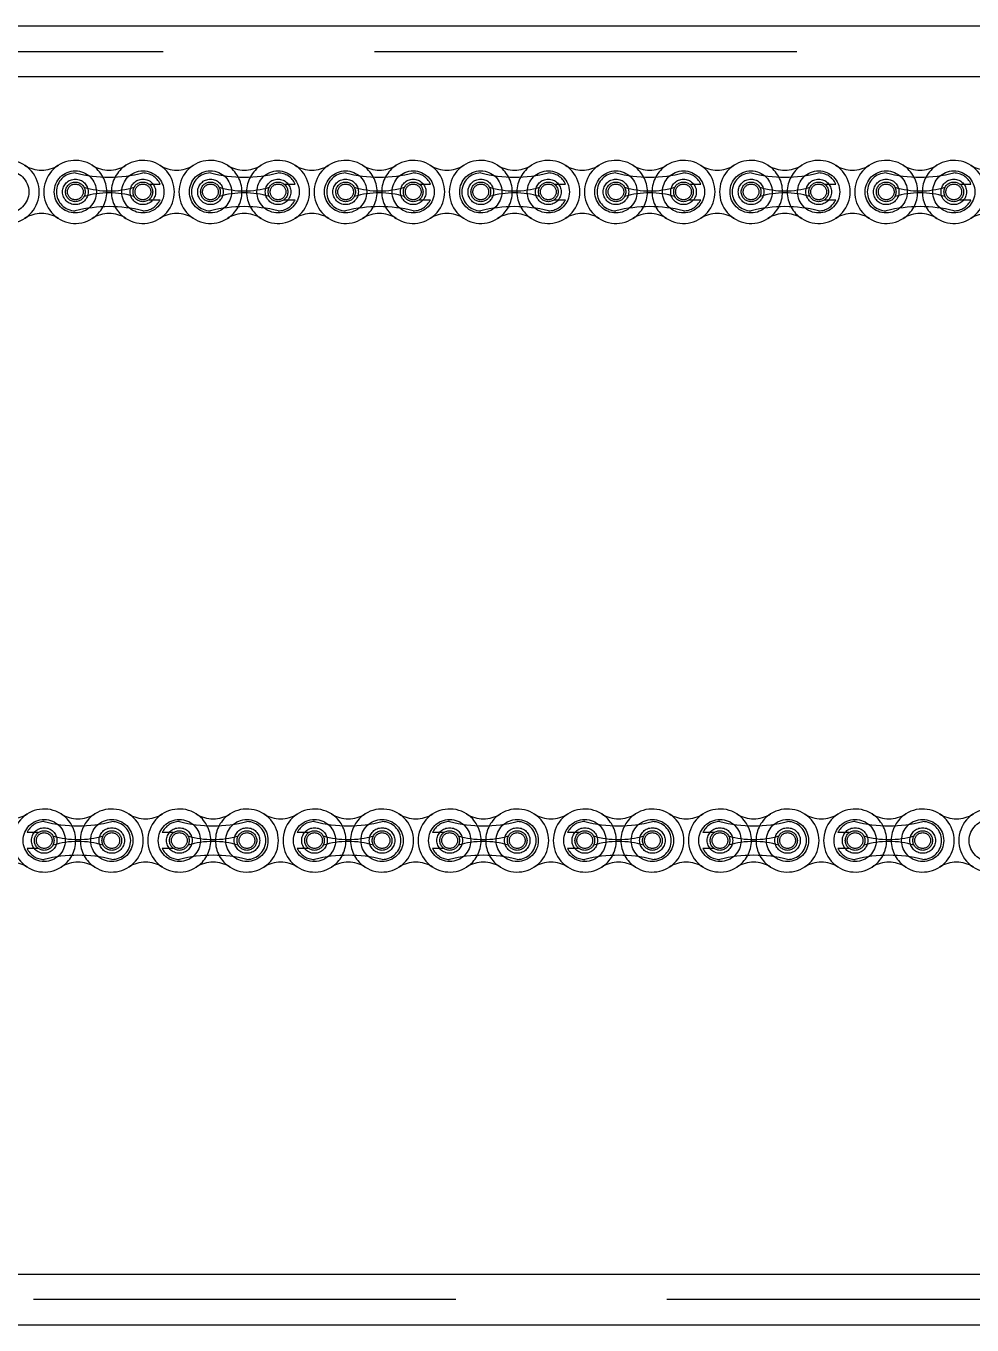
# Model space of a CAD drawing. Header units: metres. Extents: x 0 to 21025, y 0 to 14850.
# Drawn here: x 3648.5 to 3826.3, y 13042.7 to 13286.7 of the extents above; entities that cross this region are included whole.
import ezdxf

# ---------------------------------------------------------------- set-up
doc = ezdxf.new("R2010")
doc.units = ezdxf.units.M
doc.header["$LTSCALE"] = 25
doc.linetypes.add('HIDDEN2', pattern=[4.7625, 3.175, -1.5875])
doc.layers.add('SL4', color=4, linetype='Continuous')
doc.layers.add('ST1', color=7, linetype='HIDDEN2')

msp = doc.modelspace()

# ---------------------------------------------------------------- linework, layer by layer
at = {"layer": 'SL4'}
for p, q in [((2880.564, 13286.681), (4205.539, 13286.681)), ((4205.539, 13277.156), (2880.564, 13277.156)), ((2928.064, 13052.206), (4158.039, 13052.206)), ((4158.039, 13042.681), (2928.064, 13042.681))]:
    msp.add_line(p, q, dxfattribs=at)
at = {"layer": 'ST1'}
for p, q in [((2880.564, 13281.919), (4205.539, 13281.919)), ((4205.539, 13277.156), (2880.564, 13277.156)), ((3671.585, 13256.997), (3673.709, 13256.997)), ((3696.985, 13256.997), (3699.109, 13256.997)), ((3722.385, 13256.997), (3724.509, 13256.997)), ((3747.785, 13256.997), (3749.909, 13256.997)), ((3773.185, 13256.997), (3775.309, 13256.997)), ((3798.585, 13256.997), (3800.709, 13256.997)), ((3823.985, 13256.997), (3826.109, 13256.997)), ((3671.585, 13254.045), (3673.709, 13254.045)), ((3696.985, 13254.045), (3699.109, 13254.045)), ((3722.385, 13254.045), (3724.509, 13254.045)), ((3747.785, 13254.045), (3749.909, 13254.045)), ((3773.185, 13254.045), (3775.309, 13254.045)), ((3798.585, 13254.045), (3800.709, 13254.045)), ((3823.985, 13254.045), (3826.109, 13254.045)), ((3650.823, 13135.162), (3648.699, 13135.162)), ((3676.223, 13135.162), (3674.099, 13135.162)), ((3701.623, 13135.162), (3699.499, 13135.162)), ((3727.023, 13135.162), (3724.899, 13135.162)), ((3752.423, 13135.162), (3750.299, 13135.162)), ((3777.823, 13135.162), (3775.699, 13135.162)), ((3803.223, 13135.162), (3801.099, 13135.162)), ((3650.823, 13132.21), (3648.699, 13132.21)), ((3676.223, 13132.21), (3674.099, 13132.21)), ((3701.623, 13132.21), (3699.499, 13132.21)), ((3727.023, 13132.21), (3724.899, 13132.21)), ((3752.423, 13132.21), (3750.299, 13132.21)), ((3777.823, 13132.21), (3775.699, 13132.21)), ((3803.223, 13132.21), (3801.099, 13132.21)), ((2880.564, 13052.206), (4205.539, 13052.206)), ((4205.539, 13047.444), (2880.564, 13047.444))]:
    msp.add_line(p, q, dxfattribs=at)
for centre, radius in [((3645.078, 13255.521), 3.96), ((3657.778, 13255.521), 3.96), ((3670.478, 13255.521), 3.96), ((3683.178, 13255.521), 3.96), ((3695.878, 13255.521), 3.96), ((3708.578, 13255.521), 3.96), ((3721.278, 13255.521), 3.96), ((3733.978, 13255.521), 3.96), ((3746.678, 13255.521), 3.96), ((3759.378, 13255.521), 3.96), ((3772.078, 13255.521), 3.96), ((3784.778, 13255.521), 3.96), ((3797.478, 13255.521), 3.96), ((3810.178, 13255.521), 3.96), ((3822.878, 13255.521), 3.96), ((3657.778, 13255.521), 2.399), ((3657.778, 13255.521), 1.845), ((3657.778, 13255.521), 1.476), ((3670.478, 13255.521), 2.399), ((3670.478, 13255.521), 1.845), ((3670.478, 13255.521), 1.476), ((3683.178, 13255.521), 2.399), ((3683.178, 13255.521), 1.845), ((3683.178, 13255.521), 1.476), ((3695.878, 13255.521), 2.399), ((3695.878, 13255.521), 1.845), ((3695.878, 13255.521), 1.476), ((3708.578, 13255.521), 2.398), ((3708.578, 13255.521), 1.845), ((3708.578, 13255.521), 1.476), ((3721.278, 13255.521), 2.398), ((3721.278, 13255.521), 1.845), ((3721.278, 13255.521), 1.476), ((3733.978, 13255.521), 2.398), ((3733.978, 13255.521), 1.845), ((3733.978, 13255.521), 1.476), ((3746.678, 13255.521), 2.398), ((3746.678, 13255.521), 1.845), ((3746.678, 13255.521), 1.476), ((3759.378, 13255.521), 2.399), ((3759.378, 13255.521), 1.845), ((3759.378, 13255.521), 1.476), ((3772.078, 13255.521), 2.399), ((3772.078, 13255.521), 1.845), ((3772.078, 13255.521), 1.476), ((3784.778, 13255.521), 2.398), ((3784.778, 13255.521), 1.845), ((3784.778, 13255.521), 1.476), ((3797.478, 13255.521), 2.399), ((3797.478, 13255.521), 1.845), ((3797.478, 13255.521), 1.476), ((3810.178, 13255.521), 2.398), ((3810.178, 13255.521), 1.845), ((3810.178, 13255.521), 1.476), ((3822.878, 13255.521), 2.398), ((3822.878, 13255.521), 1.845), ((3822.878, 13255.521), 1.476), ((3651.93, 13133.686), 3.96), ((3664.63, 13133.686), 3.96), ((3677.33, 13133.686), 3.96), ((3690.03, 13133.686), 3.96), ((3702.73, 13133.686), 3.96), ((3715.43, 13133.686), 3.96), ((3728.13, 13133.686), 3.96), ((3740.83, 13133.686), 3.96), ((3753.53, 13133.686), 3.96), ((3766.23, 13133.686), 3.96), ((3778.93, 13133.686), 3.96), ((3791.63, 13133.686), 3.96), ((3804.33, 13133.686), 3.96), ((3817.03, 13133.686), 3.96), ((3829.73, 13133.686), 3.96), ((3651.93, 13133.686), 2.398), ((3651.93, 13133.686), 1.845), ((3651.93, 13133.686), 1.476), ((3664.63, 13133.686), 2.398), ((3664.63, 13133.686), 1.845), ((3664.63, 13133.686), 1.476), ((3677.33, 13133.686), 2.399), ((3677.33, 13133.686), 1.845), ((3677.33, 13133.686), 1.476), ((3690.03, 13133.686), 2.398), ((3690.03, 13133.686), 1.845), ((3690.03, 13133.686), 1.476), ((3702.73, 13133.686), 2.399), ((3702.73, 13133.686), 1.845), ((3702.73, 13133.686), 1.476), ((3715.43, 13133.686), 2.399), ((3715.43, 13133.686), 1.845), ((3715.43, 13133.686), 1.476), ((3728.13, 13133.686), 2.399), ((3728.13, 13133.686), 1.845), ((3728.13, 13133.686), 1.476), ((3740.83, 13133.686), 2.399), ((3740.83, 13133.686), 1.845), ((3740.83, 13133.686), 1.476), ((3753.53, 13133.686), 2.398), ((3753.53, 13133.686), 1.845), ((3753.53, 13133.686), 1.476), ((3766.23, 13133.686), 2.398), ((3766.23, 13133.686), 1.845), ((3766.23, 13133.686), 1.476), ((3778.93, 13133.686), 2.398), ((3778.93, 13133.686), 1.845), ((3778.93, 13133.686), 1.476), ((3791.63, 13133.686), 2.399), ((3791.63, 13133.686), 1.845), ((3791.63, 13133.686), 1.476), ((3804.33, 13133.686), 2.398), ((3804.33, 13133.686), 1.845), ((3804.33, 13133.686), 1.476), ((3817.03, 13133.686), 2.398), ((3817.03, 13133.686), 1.845), ((3817.03, 13133.686), 1.476)]:
    msp.add_circle(centre, radius, dxfattribs=at)
for centre, radius, start, end in [((3645.078, 13255.521), 5.92, 237.56669, 122.43331), ((3657.778, 13255.521), 5.92, 57.56669, 302.43331), ((3670.478, 13255.521), 5.92, 237.56669, 122.43331), ((3683.178, 13255.521), 5.92, 57.56669, 302.43331), ((3695.878, 13255.521), 5.92, 237.56669, 122.43331), ((3708.578, 13255.521), 5.92, 57.56669, 302.43331), ((3721.278, 13255.521), 5.92, 237.56669, 122.43331), ((3733.978, 13255.521), 5.92, 57.56669, 302.43331), ((3746.678, 13255.521), 5.92, 237.56669, 122.43331), ((3759.378, 13255.521), 5.92, 57.56669, 302.43331), ((3772.078, 13255.521), 5.92, 237.56669, 122.43331), ((3784.778, 13255.521), 5.92, 57.56669, 302.43331), ((3797.478, 13255.521), 5.92, 237.56669, 122.43331), ((3810.178, 13255.521), 5.92, 57.56669, 302.43331), ((3822.878, 13255.521), 5.92, 237.56669, 122.43331), ((3651.428, 13265.514), 5.92, 237.56669, 302.43331), ((3657.778, 13255.521), 3.552, 90, 270), ((3664.128, 13284.618), 26.322, 256.04015, 283.95985), ((3664.128, 13265.514), 5.92, 237.56669, 302.43331), ((3657.778, 13255.521), 5.92, 302.43324, 57.56676), ((3670.478, 13255.521), 5.92, 122.43324, 237.56676), ((3670.478, 13255.521), 3.552, 24.55336, 90), ((3676.828, 13265.514), 5.92, 237.56669, 302.43331), ((3683.178, 13255.521), 3.552, 90, 270), ((3689.528, 13284.618), 26.322, 256.04015, 283.95985), ((3689.528, 13265.514), 5.92, 237.56669, 302.43331), ((3683.178, 13255.521), 5.92, 302.43324, 57.56676), ((3695.878, 13255.521), 5.92, 122.43324, 237.56676), ((3695.878, 13255.521), 3.552, 24.55336, 90), ((3702.228, 13265.514), 5.92, 237.56669, 302.43331), ((3708.578, 13255.521), 3.552, 90, 270), ((3714.928, 13284.618), 26.322, 256.04015, 283.95985), ((3714.928, 13265.514), 5.92, 237.56669, 302.43331), ((3708.578, 13255.521), 5.92, 302.43324, 57.56676), ((3721.278, 13255.521), 5.92, 122.43324, 237.56676), ((3721.278, 13255.521), 3.552, 24.55336, 90), ((3727.628, 13265.514), 5.92, 237.56669, 302.43331), ((3733.978, 13255.521), 3.552, 90, 270), ((3740.328, 13284.618), 26.322, 256.04015, 283.95985), ((3740.328, 13265.514), 5.92, 237.56669, 302.43331), ((3733.978, 13255.521), 5.92, 302.43324, 57.56676), ((3746.678, 13255.521), 5.92, 122.43324, 237.56676), ((3746.678, 13255.521), 3.552, 24.55336, 90), ((3753.028, 13265.514), 5.92, 237.56669, 302.43331), ((3759.378, 13255.521), 3.552, 90, 270), ((3765.728, 13284.618), 26.322, 256.04015, 283.95985), ((3765.728, 13265.514), 5.92, 237.56669, 302.43331), ((3759.378, 13255.521), 5.92, 302.43324, 57.56676), ((3772.078, 13255.521), 5.92, 122.43324, 237.56676), ((3772.078, 13255.521), 3.552, 24.55336, 90), ((3778.428, 13265.514), 5.92, 237.56669, 302.43331), ((3784.778, 13255.521), 3.552, 90, 270), ((3791.128, 13284.618), 26.322, 256.04015, 283.95985), ((3791.128, 13265.514), 5.92, 237.56669, 302.43331), ((3784.778, 13255.521), 5.92, 302.43324, 57.56676), ((3797.478, 13255.521), 5.92, 122.43324, 237.56676), ((3797.478, 13255.521), 3.552, 24.55336, 90), ((3803.828, 13265.514), 5.92, 237.56669, 302.43331), ((3810.178, 13255.521), 3.552, 90, 270), ((3816.528, 13284.618), 26.322, 256.04015, 283.95985), ((3816.528, 13265.514), 5.92, 237.56669, 302.43331), ((3810.178, 13255.521), 5.92, 302.43324, 57.56676), ((3822.878, 13255.521), 5.92, 122.43324, 237.56676), ((3822.878, 13255.521), 3.552, 24.55336, 90), ((3829.228, 13265.514), 5.92, 237.56669, 302.43331), ((3664.128, 13271.874), 16.175, 252.993, 287.007), ((3664.128, 13239.169), 16.175, 72.993, 107.007), ((3689.528, 13271.874), 16.175, 252.993, 287.007), ((3689.528, 13239.169), 16.175, 72.993, 107.007), ((3714.928, 13271.874), 16.175, 252.993, 287.007), ((3714.928, 13239.169), 16.175, 72.993, 107.007), ((3740.328, 13271.874), 16.175, 252.993, 287.007), ((3740.328, 13239.169), 16.175, 72.993, 107.007), ((3765.728, 13271.874), 16.175, 252.993, 287.007), ((3765.728, 13239.169), 16.175, 72.993, 107.007), ((3791.128, 13271.874), 16.175, 252.993, 287.007), ((3791.128, 13239.169), 16.175, 72.993, 107.007), ((3816.528, 13271.874), 16.175, 252.993, 287.007), ((3816.528, 13239.169), 16.175, 72.993, 107.007), ((3664.128, 13226.424), 26.322, 76.04015, 103.95985), ((3670.478, 13255.521), 3.552, 270, 335.44664), ((3689.528, 13226.424), 26.322, 76.04015, 103.95985), ((3695.878, 13255.521), 3.552, 270, 335.44664), ((3714.928, 13226.424), 26.322, 76.04015, 103.95985), ((3721.278, 13255.521), 3.552, 270, 335.44664), ((3740.328, 13226.424), 26.322, 76.04015, 103.95985), ((3746.678, 13255.521), 3.552, 270, 335.44664), ((3765.728, 13226.424), 26.322, 76.04015, 103.95985), ((3772.078, 13255.521), 3.552, 270, 335.44664), ((3791.128, 13226.424), 26.322, 76.04015, 103.95985), ((3797.478, 13255.521), 3.552, 270, 335.44664), ((3816.528, 13226.424), 26.322, 76.04015, 103.95985), ((3822.878, 13255.521), 3.552, 270, 335.44664), ((3651.428, 13245.528), 5.92, 57.56669, 122.43331), ((3664.128, 13245.528), 5.92, 57.56669, 122.43331), ((3676.828, 13245.528), 5.92, 57.56669, 122.43331), ((3689.528, 13245.528), 5.92, 57.56669, 122.43331), ((3702.228, 13245.528), 5.92, 57.56669, 122.43331), ((3714.928, 13245.528), 5.92, 57.56669, 122.43331), ((3727.628, 13245.528), 5.92, 57.56669, 122.43331), ((3740.328, 13245.528), 5.92, 57.56669, 122.43331), ((3753.028, 13245.528), 5.92, 57.56669, 122.43331), ((3765.728, 13245.528), 5.92, 57.56669, 122.43331), ((3778.428, 13245.528), 5.92, 57.56669, 122.43331), ((3791.128, 13245.528), 5.92, 57.56669, 122.43331), ((3803.828, 13245.528), 5.92, 57.56669, 122.43331), ((3816.528, 13245.528), 5.92, 57.56669, 122.43331), ((3829.228, 13245.528), 5.92, 57.56669, 122.43331), ((3651.93, 13133.686), 5.92, 57.56669, 302.43331), ((3664.63, 13133.686), 5.92, 237.56669, 122.43331), ((3677.33, 13133.686), 5.92, 57.56669, 302.43331), ((3690.03, 13133.686), 5.92, 237.56669, 122.43331), ((3702.73, 13133.686), 5.92, 57.56669, 302.43331), ((3715.43, 13133.686), 5.92, 237.56669, 122.43331), ((3728.13, 13133.686), 5.92, 57.56669, 302.43331), ((3740.83, 13133.686), 5.92, 237.56669, 122.43331), ((3753.53, 13133.686), 5.92, 57.56669, 302.43331), ((3766.23, 13133.686), 5.92, 237.56669, 122.43331), ((3778.93, 13133.686), 5.92, 57.56669, 302.43331), ((3791.63, 13133.686), 5.92, 237.56669, 122.43331), ((3804.33, 13133.686), 5.92, 57.56669, 302.43331), ((3817.03, 13133.686), 5.92, 237.56669, 122.43331), ((3829.73, 13133.686), 5.92, 57.56669, 302.43331), ((3645.58, 13143.679), 5.92, 237.56669, 302.43331), ((3651.93, 13133.686), 3.552, 90, 155.44664), ((3658.28, 13162.783), 26.322, 256.04015, 283.95985), ((3658.28, 13143.679), 5.92, 237.56669, 302.43331), ((3651.93, 13133.686), 5.92, 302.43324, 57.56676), ((3664.63, 13133.686), 5.92, 122.43324, 237.56676), ((3664.63, 13133.686), 3.552, 270, 90), ((3670.98, 13143.679), 5.92, 237.56669, 302.43331), ((3677.33, 13133.686), 3.552, 90, 155.44664), ((3683.68, 13162.783), 26.322, 256.04015, 283.95985), ((3683.68, 13143.679), 5.92, 237.56669, 302.43331), ((3677.33, 13133.686), 5.92, 302.43324, 57.56676), ((3690.03, 13133.686), 5.92, 122.43324, 237.56676), ((3690.03, 13133.686), 3.552, 270, 90), ((3696.38, 13143.679), 5.92, 237.56669, 302.43331), ((3702.73, 13133.686), 3.552, 90, 155.44664), ((3709.08, 13162.783), 26.322, 256.04015, 283.95985), ((3709.08, 13143.679), 5.92, 237.56669, 302.43331), ((3702.73, 13133.686), 5.92, 302.43324, 57.56676), ((3715.43, 13133.686), 5.92, 122.43324, 237.56676), ((3715.43, 13133.686), 3.552, 270, 90), ((3721.78, 13143.679), 5.92, 237.56669, 302.43331), ((3728.13, 13133.686), 3.552, 90, 155.44664), ((3734.48, 13162.783), 26.322, 256.04015, 283.95985), ((3734.48, 13143.679), 5.92, 237.56669, 302.43331), ((3728.13, 13133.686), 5.92, 302.43324, 57.56676), ((3740.83, 13133.686), 5.92, 122.43324, 237.56676), ((3740.83, 13133.686), 3.552, 270, 90), ((3747.18, 13143.679), 5.92, 237.56669, 302.43331), ((3753.53, 13133.686), 3.552, 90, 155.44664), ((3759.88, 13162.783), 26.322, 256.04015, 283.95985), ((3759.88, 13143.679), 5.92, 237.56669, 302.43331), ((3753.53, 13133.686), 5.92, 302.43324, 57.56676), ((3766.23, 13133.686), 5.92, 122.43324, 237.56676), ((3766.23, 13133.686), 3.552, 270, 90), ((3772.58, 13143.679), 5.92, 237.56669, 302.43331), ((3778.93, 13133.686), 3.552, 90, 155.44664), ((3785.28, 13162.783), 26.322, 256.04015, 283.95985), ((3785.28, 13143.679), 5.92, 237.56669, 302.43331), ((3778.93, 13133.686), 5.92, 302.43324, 57.56676), ((3791.63, 13133.686), 5.92, 122.43324, 237.56676), ((3791.63, 13133.686), 3.552, 270, 90), ((3797.98, 13143.679), 5.92, 237.56669, 302.43331), ((3804.33, 13133.686), 3.552, 90, 155.44664), ((3810.68, 13162.783), 26.322, 256.04015, 283.95985), ((3810.68, 13143.679), 5.92, 237.56669, 302.43331), ((3804.33, 13133.686), 5.92, 302.43324, 57.56676), ((3817.03, 13133.686), 5.92, 122.43324, 237.56676), ((3817.03, 13133.686), 3.552, 270, 90), ((3823.38, 13143.679), 5.92, 237.56669, 302.43331), ((3658.28, 13150.039), 16.175, 252.993, 287.007), ((3683.68, 13150.039), 16.175, 252.993, 287.007), ((3709.08, 13150.039), 16.175, 252.993, 287.007), ((3734.48, 13150.039), 16.175, 252.993, 287.007), ((3759.88, 13150.039), 16.175, 252.993, 287.007), ((3785.28, 13150.039), 16.175, 252.993, 287.007), ((3810.68, 13150.039), 16.175, 252.993, 287.007), ((3651.93, 13133.686), 3.552, 204.55336, 270), ((3658.28, 13117.334), 16.175, 72.993, 107.007), ((3677.33, 13133.686), 3.552, 204.55336, 270), ((3683.68, 13117.334), 16.175, 72.993, 107.007), ((3702.73, 13133.686), 3.552, 204.55336, 270), ((3709.08, 13117.334), 16.175, 72.993, 107.007), ((3728.13, 13133.686), 3.552, 204.55336, 270), ((3734.48, 13117.334), 16.175, 72.993, 107.007), ((3753.53, 13133.686), 3.552, 204.55336, 270), ((3759.88, 13117.334), 16.175, 72.993, 107.007), ((3778.93, 13133.686), 3.552, 204.55336, 270), ((3785.28, 13117.334), 16.175, 72.993, 107.007), ((3804.33, 13133.686), 3.552, 204.55336, 270), ((3810.68, 13117.334), 16.175, 72.993, 107.007), ((3658.28, 13104.589), 26.322, 76.04015, 103.95985), ((3683.68, 13104.589), 26.322, 76.04015, 103.95985), ((3709.08, 13104.589), 26.322, 76.04015, 103.95985), ((3734.48, 13104.589), 26.322, 76.04015, 103.95985), ((3759.88, 13104.589), 26.322, 76.04015, 103.95985), ((3785.28, 13104.589), 26.322, 76.04015, 103.95985), ((3810.68, 13104.589), 26.322, 76.04015, 103.95985), ((3645.58, 13123.693), 5.92, 57.56669, 122.43331), ((3658.28, 13123.693), 5.92, 57.56669, 122.43331), ((3670.98, 13123.693), 5.92, 57.56669, 122.43331), ((3683.68, 13123.693), 5.92, 57.56669, 122.43331), ((3696.38, 13123.693), 5.92, 57.56669, 122.43331), ((3709.08, 13123.693), 5.92, 57.56669, 122.43331), ((3721.78, 13123.693), 5.92, 57.56669, 122.43331), ((3734.48, 13123.693), 5.92, 57.56669, 122.43331), ((3747.18, 13123.693), 5.92, 57.56669, 122.43331), ((3759.88, 13123.693), 5.92, 57.56669, 122.43331), ((3772.58, 13123.693), 5.92, 57.56669, 122.43331), ((3785.28, 13123.693), 5.92, 57.56669, 122.43331), ((3797.98, 13123.693), 5.92, 57.56669, 122.43331), ((3810.68, 13123.693), 5.92, 57.56669, 122.43331), ((3823.38, 13123.693), 5.92, 57.56669, 122.43331)]:
    msp.add_arc(centre, radius, start, end, dxfattribs=at)

doc.saveas('drawing.dxf')
